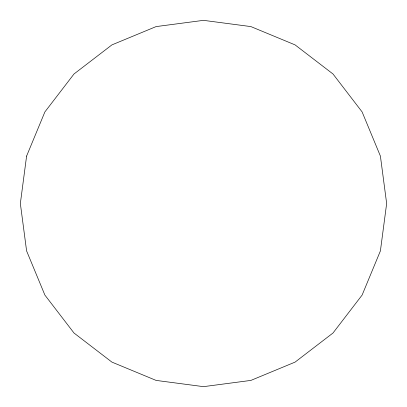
<?xml version="1.0" encoding="UTF-8"?>
<svg xmlns="http://www.w3.org/2000/svg" width="407" height="407" viewBox="0 0 407 407"><rect width="100%" height="100%" fill="white"/><g stroke="black" fill="none" stroke-linecap="round" stroke-linejoin="round"><path stroke-width="0.61" d="M26.592 156.1L20.35 203.5L26.592 250.9L44.887 295.075L73.993 333.007L111.925 362.113L156.1 380.408L203.5 386.65L250.9 380.408L295.075 362.113L333.007 333.007L362.113 295.075L380.408 250.9L386.65 203.5L380.408 156.1L362.113 111.925L333.007 73.993L295.075 44.887L250.9 26.592L203.5 20.35L156.1 26.592L111.925 44.887L73.993 73.993L44.887 111.925L26.592 156.1"/></g></svg>
